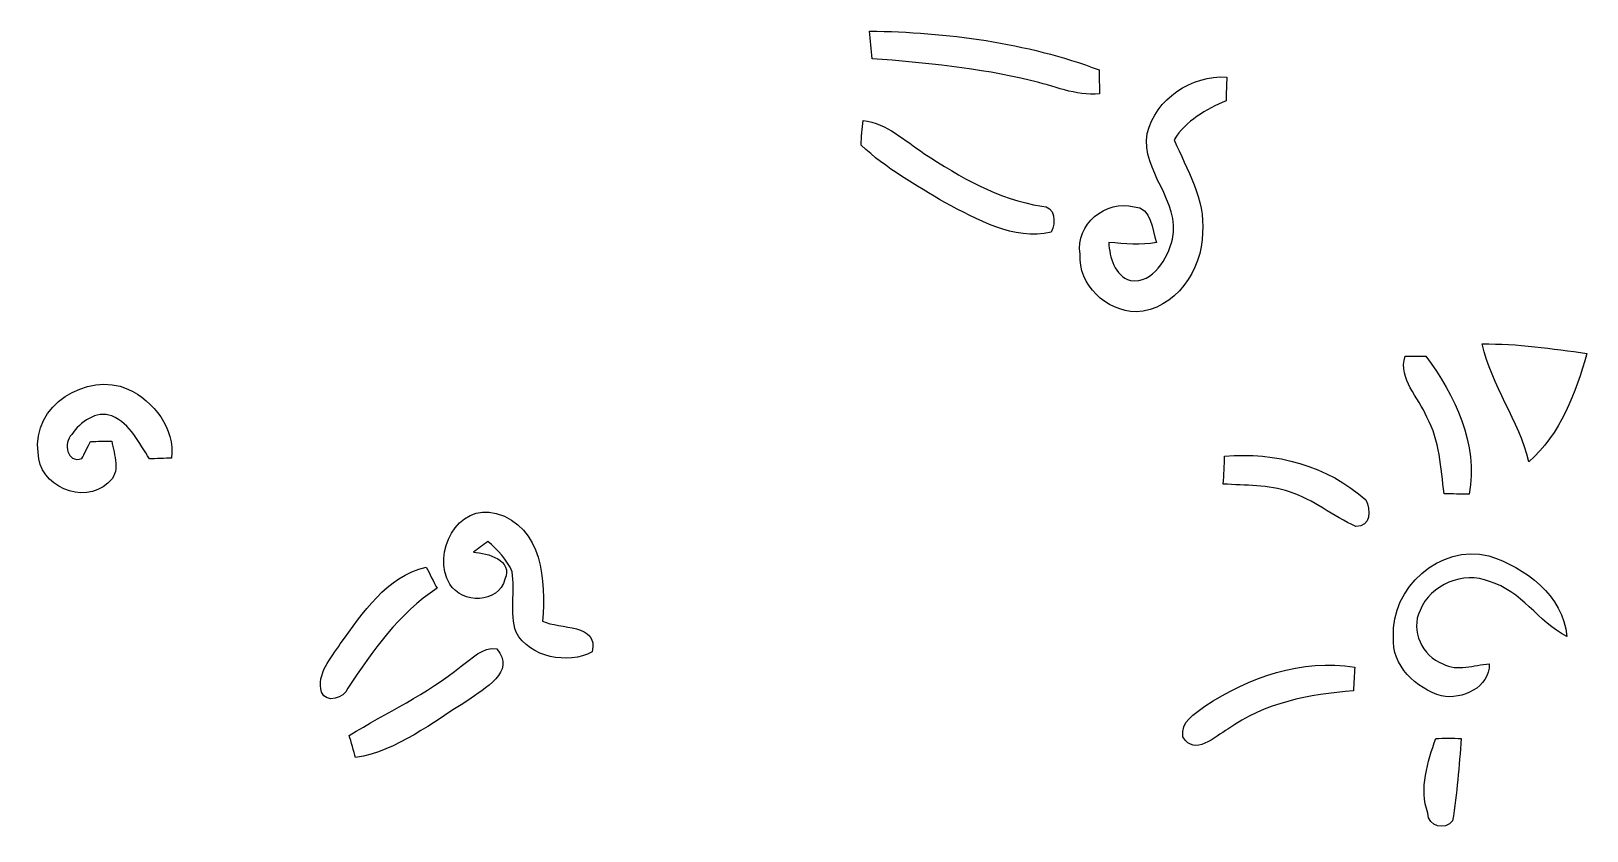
# Model space of a CAD drawing. Header units: centimetres. Extents: x -13.3 to 13.2, y -12.9 to 13.
# Drawn here: x -12.08 to -4.36, y -11.02 to -7.04 of the extents above; entities that cross this region are included whole.
import ezdxf

# ---------------------------------------------------------------- set-up
doc = ezdxf.new("R2010")
doc.units = ezdxf.units.CM
doc.header["$MEASUREMENT"] = 0
doc.layers.add('Camada 1', color=7, linetype='Continuous')

msp = doc.modelspace()

# ---------------------------------------------------------------- linework, layer by layer
at = {"layer": 'Camada 1', "color": 156}
for points, knots in [([(-7.91986, -7.04179), (-7.91986, -7.04179), (-7.91986, -7.04179), (-7.91986, -7.04179), (-7.91986, -7.04179), (-7.91562, -7.0873), (-7.91068, -7.13317), (-7.90575, -7.17902), (-7.90575, -7.17902), (-7.64222, -7.19949), (-7.37763, -7.22488), (-7.12045, -7.28661), (-7.12045, -7.28661), (-7.00687, -7.31237), (-6.89645, -7.36494), (-6.77721, -7.354), (-6.77721, -7.354), (-6.77791, -7.32401), (-6.77898, -7.26439), (-6.77932, -7.2344), (-6.77932, -7.2344), (-7.14199, -7.0986), (-7.53426, -7.04673), (-7.91986, -7.04179)], [0, 0, 0, 0, 0.1428571, 0.1428571, 0.1428571, 0.1428571, 0.2857143, 0.2857143, 0.2857143, 0.2857143, 0.4285714, 0.4285714, 0.4285714, 0.4285714, 0.5714286, 0.5714286, 0.5714286, 0.5714286, 0.7142857, 0.7142857, 0.7142857, 0.7142857, 1, 1, 1, 1]), ([(-6.53979, -7.55085), (-6.53979, -7.55085), (-6.53979, -7.55085), (-6.53979, -7.55085), (-6.53979, -7.55085), (-6.57224, -7.7403), (-6.37187, -7.88563), (-6.41526, -8.07614), (-6.41526, -8.07614), (-6.4396, -8.16963), (-6.50875, -8.29768), (-6.62305, -8.28075), (-6.62305, -8.28075), (-6.70382, -8.25675), (-6.72641, -8.16645), (-6.73169, -8.09237), (-6.73169, -8.09237), (-6.65232, -8.0973), (-6.5726, -8.10789), (-6.49357, -8.09166), (-6.49357, -8.09166), (-6.51756, -8.02886), (-6.51756, -7.91845), (-6.60576, -7.91457), (-6.60576, -7.91457), (-6.74511, -7.87788), (-6.89892, -8.00347), (-6.87317, -8.14987), (-6.87317, -8.14987), (-6.88445, -8.30297), (-6.74334, -8.4335), (-6.59518, -8.43704), (-6.59518, -8.43704), (-6.40186, -8.42715), (-6.26533, -8.22678), (-6.26568, -8.04438), (-6.26568, -8.04438), (-6.25086, -7.87681), (-6.34434, -7.73007), (-6.40644, -7.58189), (-6.40644, -7.58189), (-6.34717, -7.48595), (-6.2491, -7.43126), (-6.14856, -7.38823), (-6.14856, -7.38823), (-6.14749, -7.34835), (-6.14644, -7.30919), (-6.14503, -7.27004), (-6.14503, -7.27004), (-6.32001, -7.25874), (-6.49887, -7.37763), (-6.53979, -7.55085)], [0, 0, 0, 0, 0.0714286, 0.0714286, 0.0714286, 0.0714286, 0.1428571, 0.1428571, 0.1428571, 0.1428571, 0.2142857, 0.2142857, 0.2142857, 0.2142857, 0.2857143, 0.2857143, 0.2857143, 0.2857143, 0.3571429, 0.3571429, 0.3571429, 0.3571429, 0.4285714, 0.4285714, 0.4285714, 0.4285714, 0.5, 0.5, 0.5, 0.5, 0.5714286, 0.5714286, 0.5714286, 0.5714286, 0.6428571, 0.6428571, 0.6428571, 0.6428571, 0.7142857, 0.7142857, 0.7142857, 0.7142857, 0.7857143, 0.7857143, 0.7857143, 0.7857143, 0.8571429, 0.8571429, 0.8571429, 0.8571429, 1, 1, 1, 1]), ([(-7.9509, -7.48558), (-7.9509, -7.48558), (-7.9509, -7.48558), (-7.9509, -7.48558), (-7.9509, -7.48558), (-7.95655, -7.52615), (-7.96007, -7.56742), (-7.96113, -7.60906), (-7.96113, -7.60906), (-7.83766, -7.72407), (-7.68914, -7.80767), (-7.5452, -7.8941), (-7.5452, -7.8941), (-7.38399, -7.97665), (-7.20583, -8.08567), (-7.01745, -8.04016), (-7.01745, -8.04016), (-6.99206, -7.99429), (-6.99698, -7.91245), (-7.06437, -7.91138), (-7.06437, -7.91138), (-7.27957, -7.87893), (-7.47041, -7.76676), (-7.64928, -7.64928), (-7.64928, -7.64928), (-7.74522, -7.58684), (-7.83201, -7.50005), (-7.9509, -7.48558)], [0, 0, 0, 0, 0.125, 0.125, 0.125, 0.125, 0.25, 0.25, 0.25, 0.25, 0.375, 0.375, 0.375, 0.375, 0.5, 0.5, 0.5, 0.5, 0.625, 0.625, 0.625, 0.625, 0.75, 0.75, 0.75, 0.75, 1, 1, 1, 1]), ([(-4.8761, -8.59649), (-4.8761, -8.59649), (-4.8761, -8.59649), (-4.8761, -8.59649), (-4.8761, -8.59649), (-4.83059, -8.80392), (-4.6937, -8.97573), (-4.64431, -9.18279), (-4.64431, -9.18279), (-4.48875, -9.04487), (-4.41184, -8.83884), (-4.35645, -8.6434), (-4.35645, -8.6434), (-4.52861, -8.61976), (-4.70181, -8.5933), (-4.8761, -8.59649)], [0, 0, 0, 0, 0.2, 0.2, 0.2, 0.2, 0.4, 0.4, 0.4, 0.4, 0.6, 0.6, 0.6, 0.6, 1, 1, 1, 1]), ([(-5.25955, -8.65645), (-5.25955, -8.65645), (-5.25955, -8.65645), (-5.25955, -8.65645), (-5.25955, -8.65645), (-5.29483, -8.77322), (-5.19148, -8.86001), (-5.1509, -8.96055), (-5.1509, -8.96055), (-5.08669, -9.07696), (-5.08175, -9.21173), (-5.06552, -9.34084), (-5.06552, -9.34084), (-5.02425, -9.34154), (-4.98264, -9.34225), (-4.941, -9.34295), (-4.941, -9.34295), (-4.8962, -9.09355), (-5.01085, -8.85084), (-5.15691, -8.65645), (-5.15691, -8.65645), (-5.18266, -8.65645), (-5.23416, -8.65645), (-5.25955, -8.65645)], [0, 0, 0, 0, 0.1428571, 0.1428571, 0.1428571, 0.1428571, 0.2857143, 0.2857143, 0.2857143, 0.2857143, 0.4285714, 0.4285714, 0.4285714, 0.4285714, 0.5714286, 0.5714286, 0.5714286, 0.5714286, 0.7142857, 0.7142857, 0.7142857, 0.7142857, 1, 1, 1, 1]), ([(-12.04877, -9.13623), (-12.04877, -9.13623), (-12.04877, -9.13623), (-12.04877, -9.13623), (-12.04877, -9.13623), (-12.04877, -9.30416), (-11.82369, -9.39835), (-11.70269, -9.28722), (-11.70269, -9.28722), (-11.6339, -9.23536), (-11.67341, -9.14752), (-11.68293, -9.07873), (-11.68293, -9.07873), (-11.71856, -9.07908), (-11.75384, -9.08015), (-11.78947, -9.0812), (-11.78947, -9.0812), (-11.80006, -9.10271), (-11.82158, -9.14505), (-11.83216, -9.16622), (-11.83216, -9.16622), (-11.90801, -9.1902), (-11.92353, -9.08931), (-11.88261, -9.04592), (-11.88261, -9.04592), (-11.83993, -8.98384), (-11.76125, -8.92527), (-11.68258, -8.95419), (-11.68258, -8.95419), (-11.59051, -8.99266), (-11.54888, -9.09002), (-11.49526, -9.16763), (-11.49526, -9.16763), (-11.4681, -9.16657), (-11.41377, -9.16445), (-11.3866, -9.1634), (-11.3866, -9.1634), (-11.36896, -9.01593), (-11.47445, -8.88012), (-11.60321, -8.82015), (-11.60321, -8.82015), (-11.8057, -8.73266), (-12.08405, -8.90376), (-12.04877, -9.13623)], [0, 0, 0, 0, 0.0833333, 0.0833333, 0.0833333, 0.0833333, 0.1666667, 0.1666667, 0.1666667, 0.1666667, 0.25, 0.25, 0.25, 0.25, 0.3333333, 0.3333333, 0.3333333, 0.3333333, 0.4166667, 0.4166667, 0.4166667, 0.4166667, 0.5, 0.5, 0.5, 0.5, 0.5833333, 0.5833333, 0.5833333, 0.5833333, 0.6666667, 0.6666667, 0.6666667, 0.6666667, 0.75, 0.75, 0.75, 0.75, 0.8333333, 0.8333333, 0.8333333, 0.8333333, 1, 1, 1, 1]), ([(-6.15597, -9.15387), (-6.15597, -9.15387), (-6.15597, -9.15387), (-6.15597, -9.15387), (-6.15597, -9.15387), (-6.15738, -9.19973), (-6.15914, -9.24594), (-6.16232, -9.29252), (-6.16232, -9.29252), (-6.05225, -9.29957), (-5.93901, -9.29498), (-5.83318, -9.33167), (-5.83318, -9.33167), (-5.71324, -9.36837), (-5.61728, -9.45373), (-5.50333, -9.50382), (-5.50333, -9.50382), (-5.42819, -9.50419), (-5.43031, -9.42057), (-5.45465, -9.37119), (-5.45465, -9.37119), (-5.64339, -9.20114), (-5.90549, -9.13129), (-6.15597, -9.15387)], [0, 0, 0, 0, 0.1428571, 0.1428571, 0.1428571, 0.1428571, 0.2857143, 0.2857143, 0.2857143, 0.2857143, 0.4285714, 0.4285714, 0.4285714, 0.4285714, 0.5714286, 0.5714286, 0.5714286, 0.5714286, 0.7142857, 0.7142857, 0.7142857, 0.7142857, 1, 1, 1, 1]), ([(-10.00442, -9.78923), (-10.00442, -9.78923), (-10.00442, -9.78923), (-10.00442, -9.78923), (-10.00442, -9.78923), (-9.94515, -9.88835), (-9.76171, -9.88835), (-9.73032, -9.76524), (-9.73032, -9.76524), (-9.68868, -9.66998), (-9.81604, -9.63507), (-9.88695, -9.63153), (-9.88695, -9.63153), (-9.86296, -9.61284), (-9.83932, -9.5945), (-9.81533, -9.57721), (-9.81533, -9.57721), (-9.7677, -9.61989), (-9.71902, -9.66716), (-9.69504, -9.72819), (-9.69504, -9.72819), (-9.67775, -9.82732), (-9.70844, -9.9314), (-9.67528, -10.02805), (-9.67528, -10.02805), (-9.60684, -10.15576), (-9.41775, -10.18928), (-9.2971, -10.12684), (-9.2971, -10.12684), (-9.26288, -9.98395), (-9.45762, -10.01572), (-9.54369, -9.97338), (-9.54369, -9.97338), (-9.52641, -9.77618), (-9.54475, -9.50277), (-9.77335, -9.43821), (-9.77335, -9.43821), (-9.96597, -9.38318), (-10.09685, -9.63824), (-10.00442, -9.78923)], [0, 0, 0, 0, 0.0909091, 0.0909091, 0.0909091, 0.0909091, 0.1818182, 0.1818182, 0.1818182, 0.1818182, 0.2727273, 0.2727273, 0.2727273, 0.2727273, 0.3636364, 0.3636364, 0.3636364, 0.3636364, 0.4545455, 0.4545455, 0.4545455, 0.4545455, 0.5454545, 0.5454545, 0.5454545, 0.5454545, 0.6363636, 0.6363636, 0.6363636, 0.6363636, 0.7272727, 0.7272727, 0.7272727, 0.7272727, 0.8181818, 0.8181818, 0.8181818, 0.8181818, 1, 1, 1, 1]), ([(-5.31707, -10.05275), (-5.31707, -10.05275), (-5.31707, -10.05275), (-5.31707, -10.05275), (-5.31707, -10.05275), (-5.32729, -10.19386), (-5.20452, -10.30817), (-5.07787, -10.34555), (-5.07787, -10.34555), (-4.97699, -10.36567), (-4.83834, -10.30286), (-4.84116, -10.18611), (-4.84116, -10.18611), (-4.91737, -10.19069), (-4.99957, -10.22597), (-5.07152, -10.18504), (-5.07152, -10.18504), (-5.17384, -10.14906), (-5.23487, -10.01994), (-5.18512, -9.92082), (-5.18512, -9.92082), (-5.13396, -9.79063), (-4.96922, -9.72361), (-4.84046, -9.77688), (-4.84046, -9.77688), (-4.68241, -9.82098), (-4.59846, -9.97795), (-4.45664, -10.04958), (-4.45664, -10.04958), (-4.47286, -9.84566), (-4.66336, -9.70667), (-4.84399, -9.64952), (-4.84399, -9.64952), (-5.08669, -9.58814), (-5.33082, -9.80897), (-5.31707, -10.05275)], [0, 0, 0, 0, 0.1, 0.1, 0.1, 0.1, 0.2, 0.2, 0.2, 0.2, 0.3, 0.3, 0.3, 0.3, 0.4, 0.4, 0.4, 0.4, 0.5, 0.5, 0.5, 0.5, 0.6, 0.6, 0.6, 0.6, 0.7, 0.7, 0.7, 0.7, 0.8, 0.8, 0.8, 0.8, 1, 1, 1, 1]), ([(-10.54911, -10.08698), (-10.54911, -10.08698), (-10.54911, -10.08698), (-10.54911, -10.08698), (-10.54911, -10.08698), (-10.59391, -10.15858), (-10.66799, -10.23479), (-10.64118, -10.32686), (-10.64118, -10.32686), (-10.6179, -10.38472), (-10.52971, -10.35614), (-10.51101, -10.3071), (-10.51101, -10.3071), (-10.38718, -10.12155), (-10.25736, -9.93493), (-10.06756, -9.81004), (-10.06756, -9.81004), (-10.08097, -9.78393), (-10.10814, -9.73137), (-10.12154, -9.70526), (-10.12154, -9.70526), (-10.32192, -9.75113), (-10.43481, -9.93352), (-10.54911, -10.08698)], [0, 0, 0, 0, 0.1428571, 0.1428571, 0.1428571, 0.1428571, 0.2857143, 0.2857143, 0.2857143, 0.2857143, 0.4285714, 0.4285714, 0.4285714, 0.4285714, 0.5714286, 0.5714286, 0.5714286, 0.5714286, 0.7142857, 0.7142857, 0.7142857, 0.7142857, 1, 1, 1, 1]), ([(-9.94833, -10.19739), (-9.94833, -10.19739), (-9.94833, -10.19739), (-9.94833, -10.19739), (-9.94833, -10.19739), (-10.11731, -10.33744), (-10.31875, -10.42704), (-10.50395, -10.54169), (-10.50395, -10.54169), (-10.49584, -10.56922), (-10.48032, -10.62426), (-10.47256, -10.65176), (-10.47256, -10.65176), (-10.26265, -10.61826), (-10.09227, -10.47574), (-9.91481, -10.36849), (-9.91481, -10.36849), (-9.83544, -10.30817), (-9.67245, -10.22702), (-9.77123, -10.11061), (-9.77123, -10.11061), (-9.84285, -10.09931), (-9.894, -10.16246), (-9.94833, -10.19739)], [0, 0, 0, 0, 0.1428571, 0.1428571, 0.1428571, 0.1428571, 0.2857143, 0.2857143, 0.2857143, 0.2857143, 0.4285714, 0.4285714, 0.4285714, 0.4285714, 0.5714286, 0.5714286, 0.5714286, 0.5714286, 0.7142857, 0.7142857, 0.7142857, 0.7142857, 1, 1, 1, 1]), ([(-6.25369, -10.39636), (-6.25369, -10.39636), (-6.25369, -10.39636), (-6.25369, -10.39636), (-6.25369, -10.39636), (-6.30485, -10.43445), (-6.37645, -10.47291), (-6.36269, -10.54876), (-6.36269, -10.54876), (-6.30378, -10.6493), (-6.20501, -10.54593), (-6.13938, -10.51031), (-6.13938, -10.51031), (-5.95841, -10.37802), (-5.73439, -10.3378), (-5.51638, -10.3198), (-5.51638, -10.3198), (-5.51427, -10.2803), (-5.51215, -10.24113), (-5.50969, -10.20234), (-5.50969, -10.20234), (-5.77179, -10.15824), (-6.03708, -10.25313), (-6.25369, -10.39636)], [0, 0, 0, 0, 0.1428571, 0.1428571, 0.1428571, 0.1428571, 0.2857143, 0.2857143, 0.2857143, 0.2857143, 0.4285714, 0.4285714, 0.4285714, 0.4285714, 0.5714286, 0.5714286, 0.5714286, 0.5714286, 0.7142857, 0.7142857, 0.7142857, 0.7142857, 1, 1, 1, 1]), ([(-5.10716, -10.55616), (-5.10716, -10.55616), (-5.10716, -10.55616), (-5.10716, -10.55616), (-5.10716, -10.55616), (-5.14667, -10.67399), (-5.19077, -10.80452), (-5.14631, -10.92763), (-5.14631, -10.92763), (-5.14597, -10.99361), (-5.0606, -11.01583), (-5.02355, -10.96573), (-5.02355, -10.96573), (-5.00133, -10.83027), (-4.9918, -10.69269), (-4.98016, -10.55616), (-4.98016, -10.55616), (-5.02284, -10.55546), (-5.06518, -10.55546), (-5.10716, -10.55616)], [0, 0, 0, 0, 0.1666667, 0.1666667, 0.1666667, 0.1666667, 0.3333333, 0.3333333, 0.3333333, 0.3333333, 0.5, 0.5, 0.5, 0.5, 0.6666667, 0.6666667, 0.6666667, 0.6666667, 1, 1, 1, 1])]:
    msp.add_open_spline(points, degree=3, knots=knots, dxfattribs=at)

doc.saveas('drawing.dxf')
